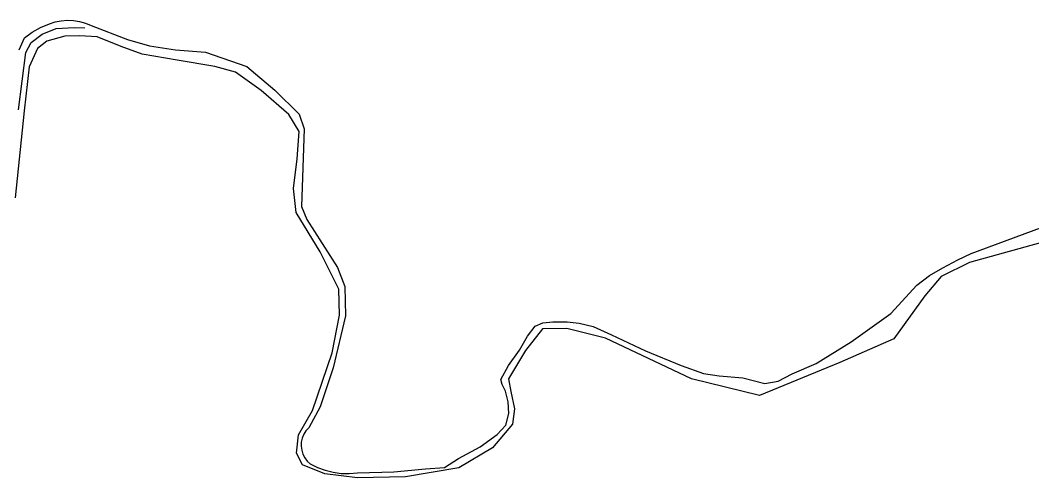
# Model space of a CAD drawing. Header units: inches. Extents: x 653559 to 669309, y 7245317 to 7256454.
# Drawn here: x 658572 to 659424, y 7252484 to 7252869 of the extents above; entities that cross this region are included whole.
import ezdxf

# ---------------------------------------------------------------- set-up
doc = ezdxf.new("R2010")
doc.units = ezdxf.units.IN
doc.header["$MEASUREMENT"] = 0
for name, color, linetype in [('Agricola', 3, 'Continuous'), ('Caminos', 1, 'Continuous'), ('Reserva', 92, 'Continuous')]:
    doc.layers.add(name, color=color, linetype=linetype)

msp = doc.modelspace()

# ---------------------------------------------------------------- linework, layer by layer
at = {"layer": 'Agricola', "transparency": 33554613}
msp.add_lwpolyline([(658571.64, 7252844.37), (658576.01, 7252854.55), (658582.61, 7252859.12), (658589.63, 7252863.02), (658597, 7252866.22), (658601.9, 7252867.81), (658606.96, 7252868.82), (658612.09, 7252869.23), (658617.24, 7252869.04), (658622.33, 7252868.24), (658627.3, 7252866.85), (658632.06, 7252864.89), (658662.71, 7252853.07), (658681.1, 7252847.78), (658703.02, 7252844.35), (658728.33, 7252842.35), (658762.99, 7252830.45), (658786.69, 7252810.29), (658807.2, 7252790.11), (658811.17, 7252777.88), (658809.15, 7252712.6), (658813.45, 7252701.68), (658839.25, 7252661.33), (658845.54, 7252645.13), (658846.2, 7252620.65), (658835.61, 7252576.67), (658824.7, 7252543.93), (658815.11, 7252526.4), (658812.8, 7252523.83), (658810.96, 7252520.9), (658809.65, 7252517.7), (658808.91, 7252514.33), (658808.77, 7252510.88), (658809.21, 7252507.45), (658810.24, 7252504.15), (658811.82, 7252501.08), (658813.9, 7252498.33), (658816.43, 7252495.97), (658822.57, 7252492.93), (658829, 7252490.58), (658835.65, 7252488.93), (658842.44, 7252488), (658849.29, 7252487.81), (658856.12, 7252488.36), (658886.66, 7252489.21), (658913.45, 7252491.85), (658929.33, 7252492.85), (658941.24, 7252500.45), (658959.43, 7252510.38), (658973.65, 7252520.63), (658980.92, 7252528.57), (658983.57, 7252538.49), (658982.91, 7252548.08), (658980.59, 7252557.01), (658977.95, 7252562.63), (658976.62, 7252566.93), (658983.2, 7252578.74), (658992.41, 7252591.6), (658999.11, 7252603.31), (659005.73, 7252611.91), (659012.01, 7252614.56), (659020.61, 7252615.55), (659032.52, 7252615.55), (659042.77, 7252614.22), (659054.34, 7252611.58), (659069.89, 7252604.63), (659098.33, 7252591.07), (659128.43, 7252578.84), (659147.28, 7252571.89), (659160.51, 7252569.91), (659180.35, 7252568.25), (659198.78, 7252563.56), (659210.03, 7252565.55), (659221.93, 7252571.83), (659242.11, 7252580.43), (659271.54, 7252598.62), (659304.95, 7252622.43), (659326.77, 7252646.25), (659337.36, 7252654.52), (659348.6, 7252660.8), (659361.17, 7252667.74), (659372.41, 7252673.04), (659445.87, 7252700.19)], dxfattribs=at)
at = {"layer": 'Caminos', "transparency": 33554613}
msp.add_lwpolyline([(658570.98, 7252793.87), (658577.27, 7252842.16), (658581.57, 7252850.42), (658590.96, 7252857.48), (658602.6, 7252862.24), (658617.68, 7252863.04), (658626.68, 7252862.77)], dxfattribs=at)
at = {"layer": 'Reserva', "transparency": 33554613}
msp.add_polyline3d([(659459.06, 7252689.87, 0), (659370.95, 7252665.53, 0), (659347.14, 7252653.63, 0), (659333.38, 7252637.22, 0), (659307.45, 7252601.24, 0), (659261.95, 7252581.13, 0), (659194.48, 7252553.61, 0), (659137.06, 7252567.64, 0), (659064.83, 7252601.77, 0), (659032.29, 7252609.97, 0), (659011.91, 7252609.71, 0), (658997.63, 7252591.45, 0), (658983.34, 7252567.64, 0), (658985.19, 7252556.79, 0), (658988.37, 7252542.24, 0), (658986.51, 7252529.27, 0), (658969.84, 7252509.43, 0), (658941.53, 7252492.76, 0), (658896.55, 7252485.09, 0), (658856.07, 7252484.29, 0), (658828.82, 7252487.73, 0), (658809.77, 7252495.14, 0), (658804.74, 7252504.93, 0), (658806.6, 7252520.54, 0), (658818.24, 7252540.91, 0), (658834.91, 7252589.33, 0), (658840.99, 7252621.08, 0), (658840.46, 7252643.04, 0), (658824.85, 7252674.26, 0), (658804.48, 7252707.6, 0), (658802.36, 7252727.71, 0), (658805.54, 7252752.58, 0), (658807.13, 7252775.6, 0), (658798.39, 7252789.89, 0), (658775.11, 7252810, 0), (658753.68, 7252825.61, 0), (658736.22, 7252830.37, 0), (658704.47, 7252835.66, 0), (658675.1, 7252840.69, 0), (658657.37, 7252847.04, 0), (658637.26, 7252855.24, 0), (658622.45, 7252856.03, 0), (658610.01, 7252855.77, 0), (658594.93, 7252851.53, 0), (658586.99, 7252845.45, 0), (658579.85, 7252830.1, 0), (658575.88, 7252793.06, 0), (658568.21, 7252719.77, 0)], dxfattribs=at)

doc.saveas('drawing.dxf')
